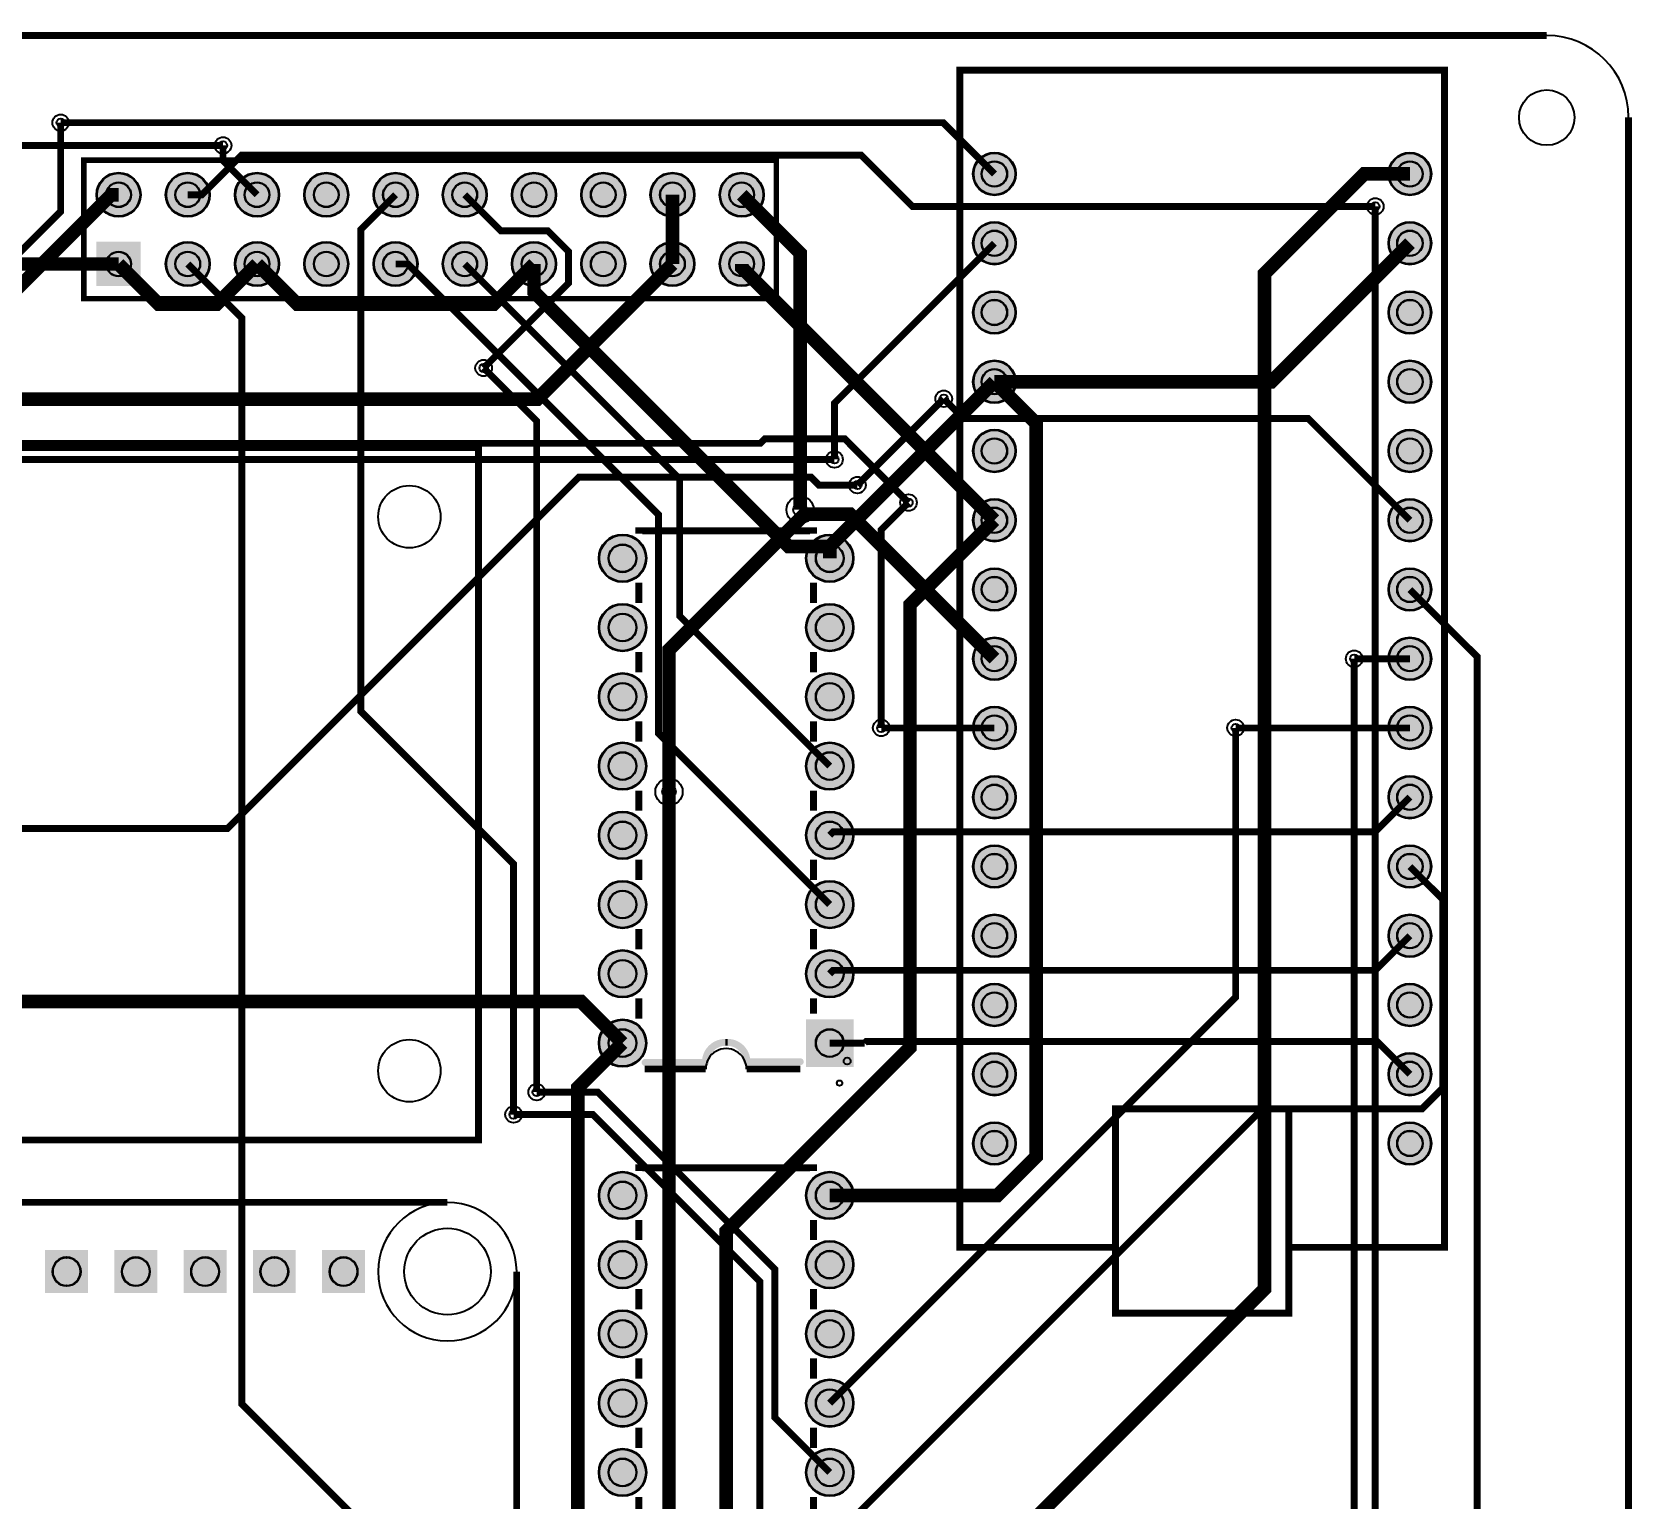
# Model space of a CAD drawing. Header units: millimetres. Extents: x -0.1 to 94.1, y -0.1 to 88.1.
# Drawn here: x 35.4 to 94.1, y 34.3 to 88.1 of the extents above; entities that cross this region are included whole.
import ezdxf

# ---------------------------------------------------------------- set-up
doc = ezdxf.new("R2010")
doc.units = ezdxf.units.MM
for name, color, linetype, true_color in [('BoardOutLine', 7, 'Continuous', 0xff00ff), ('BottomLayer', 7, 'Continuous', 0x0000ff), ('BottomSolderMaskLayer', 7, 'Continuous', 0xaa00ff), ('Document', 7, 'Continuous', 0xffffff), ('Hole', 7, 'Continuous', 0x222222), ('Multi-Layer', 7, 'Continuous', 0xc0c0c0), ('TopLayer', 7, 'Continuous', 0xff0000), ('TopSilkLayer', 7, 'Continuous', 0xffcc00), ('TopSolderMaskLayer', 7, 'Continuous', 0x800080)]:
    doc.layers.add(name, color=color, linetype=linetype, true_color=true_color)

msp = doc.modelspace()

# ---------------------------------------------------------------- hatches: boundary and pattern name
at = {"layer": 'BottomSolderMaskLayer'}
for points in [[(69.952, 82.931, 1), (71.527, 82.931, 1)], [(85.192, 82.931, 1), (86.767, 82.931, 1)], [(37.795, 82.169, 1), (39.421, 82.169, 1)], [(40.335, 82.169, 1), (41.961, 82.169, 1)], [(42.875, 82.169, 1), (44.501, 82.169, 1)], [(45.415, 82.169, 1), (47.041, 82.169, 1)], [(47.955, 82.169, 1), (49.581, 82.169, 1)], [(50.495, 82.169, 1), (52.121, 82.169, 1)], [(53.035, 82.169, 1), (54.661, 82.169, 1)], [(55.575, 82.169, 1), (57.201, 82.169, 1)], [(58.115, 82.169, 1), (59.741, 82.169, 1)], [(60.655, 82.169, 1), (62.281, 82.169, 1)], [(69.952, 80.391, 1), (71.527, 80.391, 1)], [(85.192, 80.391, 1), (86.767, 80.391, 1)], [(37.795, 80.442), (39.421, 80.442), (39.421, 78.816), (37.795, 78.816)], [(40.335, 79.629, 1), (41.961, 79.629, 1)], [(42.875, 79.629, 1), (44.501, 79.629, 1)], [(45.415, 79.629, 1), (47.041, 79.629, 1)], [(47.955, 79.629, 1), (49.581, 79.629, 1)], [(50.495, 79.629, 1), (52.121, 79.629, 1)], [(53.035, 79.629, 1), (54.661, 79.629, 1)], [(55.575, 79.629, 1), (57.201, 79.629, 1)], [(58.115, 79.629, 1), (59.741, 79.629, 1)], [(60.655, 79.629, 1), (62.281, 79.629, 1)], [(69.952, 77.851, 1), (71.527, 77.851, 1)], [(85.192, 77.851, 1), (86.767, 77.851, 1)], [(69.952, 75.311, 1), (71.527, 75.311, 1)], [(85.192, 75.311, 1), (86.767, 75.311, 1)], [(69.952, 72.771, 1), (71.527, 72.771, 1)], [(85.192, 72.771, 1), (86.767, 72.771, 1)], [(69.952, 70.231, 1), (71.527, 70.231, 1)], [(85.192, 70.231, 1), (86.767, 70.231, 1)], [(56.221, 68.834, 1), (57.972, 68.834, 1)], [(63.821, 68.834, 1), (65.572, 68.834, 1)], [(69.952, 67.691, 1), (71.527, 67.691, 1)], [(85.192, 67.691, 1), (86.767, 67.691, 1)], [(56.221, 66.294, 1), (57.972, 66.294, 1)], [(63.821, 66.294, 1), (65.572, 66.294, 1)], [(69.952, 65.151, 1), (71.527, 65.151, 1)], [(85.192, 65.151, 1), (86.767, 65.151, 1)], [(56.221, 63.754, 1), (57.972, 63.754, 1)], [(63.821, 63.754, 1), (65.572, 63.754, 1)], [(69.952, 62.611, 1), (71.527, 62.611, 1)], [(85.192, 62.611, 1), (86.767, 62.611, 1)], [(56.221, 61.214, 1), (57.972, 61.214, 1)], [(63.821, 61.214, 1), (65.572, 61.214, 1)], [(69.952, 60.071, 1), (71.527, 60.071, 1)], [(85.192, 60.071, 1), (86.767, 60.071, 1)], [(56.221, 58.674, 1), (57.972, 58.674, 1)], [(63.821, 58.674, 1), (65.572, 58.674, 1)], [(69.952, 57.531, 1), (71.527, 57.531, 1)], [(85.192, 57.531, 1), (86.767, 57.531, 1)], [(56.221, 56.134, 1), (57.972, 56.134, 1)], [(63.821, 56.134, 1), (65.572, 56.134, 1)], [(69.952, 54.991, 1), (71.527, 54.991, 1)], [(85.192, 54.991, 1), (86.767, 54.991, 1)], [(56.221, 53.594, 1), (57.972, 53.594, 1)], [(63.821, 53.594, 1), (65.572, 53.594, 1)], [(69.952, 52.451, 1), (71.527, 52.451, 1)], [(85.192, 52.451, 1), (86.767, 52.451, 1)], [(56.221, 51.054, 1), (57.972, 51.054, 1)], [(65.572, 50.178), (63.821, 50.178), (63.821, 51.929), (65.572, 51.929)], [(69.952, 49.911, 1), (71.527, 49.911, 1)], [(85.192, 49.911, 1), (86.767, 49.911, 1)], [(69.952, 47.371, 1), (71.527, 47.371, 1)], [(85.192, 47.371, 1), (86.767, 47.371, 1)], [(56.221, 45.466, 1), (57.972, 45.466, 1)], [(63.821, 45.466, 1), (65.572, 45.466, 1)], [(37.49, 41.885), (35.916, 41.885), (35.916, 43.459), (37.49, 43.459)], [(40.03, 41.885), (38.456, 41.885), (38.456, 43.459), (40.03, 43.459)], [(42.57, 41.885), (40.996, 41.885), (40.996, 43.459), (42.57, 43.459)], [(45.11, 41.885), (43.536, 41.885), (43.536, 43.459), (45.11, 43.459)], [(47.65, 41.885), (46.076, 41.885), (46.076, 43.459), (47.65, 43.459)], [(56.221, 42.926, 1), (57.972, 42.926, 1)], [(63.821, 42.926, 1), (65.572, 42.926, 1)], [(56.221, 40.386, 1), (57.972, 40.386, 1)], [(63.821, 40.386, 1), (65.572, 40.386, 1)], [(56.221, 37.846, 1), (57.972, 37.846, 1)], [(63.821, 37.846, 1), (65.572, 37.846, 1)], [(56.221, 35.306, 1), (57.972, 35.306, 1)], [(63.821, 35.306, 1), (65.572, 35.306, 1)]]:
    msp.add_hatch(color=256, dxfattribs=at).paths.add_polyline_path(points)
at = {"layer": 'Document'}
for points in [[(60.262, 50.342), (60.263, 50.378), (60.266, 50.413), (60.271, 50.448), (60.278, 50.483), (60.287, 50.517), (60.298, 50.551), (60.311, 50.584), (60.326, 50.616), (60.343, 50.647), (60.362, 50.677), (60.382, 50.706), (60.404, 50.734), (60.428, 50.761), (60.453, 50.786), (60.479, 50.809), (60.507, 50.831), (60.536, 50.852), (60.566, 50.87), (60.598, 50.887), (60.63, 50.902), (60.663, 50.915), (60.696, 50.926), (60.731, 50.936), (60.765, 50.943), (60.8, 50.948), (60.836, 50.951), (60.871, 50.952), (60.888, 50.953), (60.904, 50.956), (60.92, 50.962), (60.935, 50.969), (60.949, 50.978), (60.961, 50.989), (60.972, 51.002), (60.981, 51.015), (60.989, 51.03), (60.994, 51.046), (60.997, 51.062), (60.998, 51.079), (60.997, 51.096), (60.994, 51.112), (60.989, 51.128), (60.981, 51.142), (60.972, 51.156), (60.961, 51.169), (60.949, 51.18), (60.935, 51.189), (60.92, 51.196), (60.904, 51.202), (60.888, 51.205), (60.871, 51.206), (60.829, 51.205), (60.787, 51.202), (60.745, 51.197), (60.703, 51.189), (60.661, 51.18), (60.621, 51.169), (60.58, 51.156), (60.541, 51.14), (60.502, 51.123), (60.464, 51.104), (60.427, 51.083), (60.391, 51.06), (60.357, 51.036), (60.323, 51.01), (60.291, 50.982), (60.261, 50.953), (60.231, 50.922), (60.204, 50.89), (60.178, 50.857), (60.153, 50.822), (60.13, 50.786), (60.11, 50.749), (60.091, 50.712), (60.073, 50.673), (60.058, 50.633), (60.045, 50.593), (60.034, 50.552), (60.024, 50.511), (60.017, 50.469), (60.012, 50.427), (60.009, 50.385), (60.008, 50.342), (60.009, 50.326), (60.012, 50.31), (60.017, 50.294), (60.025, 50.279), (60.034, 50.265), (60.045, 50.253), (60.057, 50.242), (60.071, 50.232), (60.086, 50.225), (60.102, 50.22), (60.118, 50.216), (60.135, 50.215), (60.151, 50.216), (60.167, 50.22), (60.183, 50.225), (60.198, 50.232), (60.212, 50.242), (60.224, 50.253), (60.235, 50.265), (60.245, 50.279), (60.252, 50.294), (60.257, 50.31), (60.261, 50.326), (60.262, 50.342)], [(60.947, 50.952), (60.983, 50.951), (61.018, 50.948), (61.053, 50.942), (61.087, 50.935), (61.121, 50.926), (61.155, 50.914), (61.187, 50.901), (61.219, 50.885), (61.25, 50.868), (61.279, 50.849), (61.308, 50.828), (61.335, 50.805), (61.361, 50.781), (61.385, 50.755), (61.407, 50.728), (61.428, 50.7), (61.447, 50.67), (61.465, 50.639), (61.48, 50.608), (61.494, 50.575), (61.505, 50.542), (61.515, 50.508), (61.522, 50.473), (61.527, 50.438), (61.531, 50.403), (61.532, 50.368), (61.533, 50.351), (61.536, 50.335), (61.541, 50.319), (61.549, 50.304), (61.558, 50.29), (61.569, 50.278), (61.581, 50.267), (61.595, 50.258), (61.61, 50.25), (61.626, 50.245), (61.642, 50.242), (61.659, 50.241), (61.675, 50.242), (61.691, 50.245), (61.707, 50.25), (61.722, 50.258), (61.736, 50.267), (61.748, 50.278), (61.759, 50.29), (61.769, 50.304), (61.776, 50.319), (61.781, 50.335), (61.785, 50.351), (61.786, 50.368), (61.785, 50.41), (61.781, 50.453), (61.776, 50.495), (61.768, 50.537), (61.759, 50.578), (61.747, 50.619), (61.733, 50.659), (61.718, 50.698), (61.7, 50.737), (61.68, 50.775), (61.659, 50.811), (61.635, 50.847), (61.61, 50.881), (61.583, 50.914), (61.555, 50.945), (61.525, 50.975), (61.493, 51.004), (61.46, 51.031), (61.426, 51.056), (61.391, 51.079), (61.354, 51.101), (61.317, 51.12), (61.278, 51.138), (61.239, 51.154), (61.198, 51.168), (61.158, 51.179), (61.116, 51.189), (61.074, 51.196), (61.032, 51.202), (60.99, 51.205), (60.947, 51.206), (60.931, 51.205), (60.915, 51.202), (60.899, 51.196), (60.884, 51.189), (60.87, 51.18), (60.858, 51.169), (60.847, 51.156), (60.837, 51.142), (60.83, 51.128), (60.825, 51.112), (60.822, 51.096), (60.82, 51.079), (60.822, 51.062), (60.825, 51.046), (60.83, 51.03), (60.837, 51.015), (60.847, 51.002), (60.858, 50.989), (60.87, 50.978), (60.884, 50.969), (60.899, 50.962), (60.915, 50.956), (60.931, 50.953), (60.947, 50.952)], [(61.659, 50.495), (63.614, 50.495), (63.631, 50.494), (63.647, 50.49), (63.663, 50.485), (63.678, 50.478), (63.692, 50.469), (63.704, 50.458), (63.715, 50.445), (63.724, 50.431), (63.732, 50.416), (63.737, 50.401), (63.74, 50.384), (63.741, 50.368), (63.74, 50.351), (63.737, 50.335), (63.732, 50.319), (63.724, 50.304), (63.715, 50.29), (63.704, 50.278), (63.692, 50.267), (63.678, 50.258), (63.663, 50.25), (63.647, 50.245), (63.631, 50.242), (63.614, 50.241), (61.659, 50.241), (61.642, 50.242), (61.626, 50.245), (61.61, 50.25), (61.595, 50.258), (61.581, 50.267), (61.569, 50.278), (61.558, 50.29), (61.549, 50.304), (61.541, 50.319), (61.536, 50.335), (61.533, 50.351), (61.532, 50.368), (61.533, 50.384), (61.536, 50.401), (61.541, 50.416), (61.549, 50.431), (61.558, 50.445), (61.569, 50.458), (61.581, 50.469), (61.595, 50.478), (61.61, 50.485), (61.626, 50.49), (61.642, 50.494), (61.659, 50.495)], [(57.925, 50.469), (60.135, 50.469), (60.151, 50.468), (60.167, 50.465), (60.183, 50.46), (60.198, 50.452), (60.212, 50.443), (60.224, 50.432), (60.235, 50.42), (60.245, 50.406), (60.252, 50.391), (60.257, 50.375), (60.261, 50.359), (60.262, 50.342), (60.261, 50.326), (60.257, 50.31), (60.252, 50.294), (60.245, 50.279), (60.235, 50.265), (60.224, 50.253), (60.212, 50.242), (60.198, 50.232), (60.183, 50.225), (60.167, 50.22), (60.151, 50.216), (60.135, 50.215), (57.925, 50.215), (57.908, 50.216), (57.892, 50.22), (57.876, 50.225), (57.861, 50.232), (57.848, 50.242), (57.835, 50.253), (57.824, 50.265), (57.815, 50.279), (57.807, 50.294), (57.802, 50.31), (57.799, 50.326), (57.798, 50.342), (57.799, 50.359), (57.802, 50.375), (57.807, 50.391), (57.815, 50.406), (57.824, 50.42), (57.835, 50.432), (57.848, 50.443), (57.861, 50.452), (57.876, 50.46), (57.892, 50.465), (57.908, 50.468), (57.925, 50.469)]]:
    msp.add_hatch(color=256, dxfattribs=at).paths.add_polyline_path(points)
at = {"layer": 'Multi-Layer'}
for points in [[(69.977, 82.931, 1), (71.501, 82.931, 1)], [(85.217, 82.931, 1), (86.741, 82.931, 1)], [(37.821, 82.169, 1), (39.395, 82.169, 1)], [(40.361, 82.169, 1), (41.935, 82.169, 1)], [(42.901, 82.169, 1), (44.475, 82.169, 1)], [(45.441, 82.169, 1), (47.015, 82.169, 1)], [(47.981, 82.169, 1), (49.555, 82.169, 1)], [(50.521, 82.169, 1), (52.096, 82.169, 1)], [(53.061, 82.169, 1), (54.636, 82.169, 1)], [(55.601, 82.169, 1), (57.176, 82.169, 1)], [(58.141, 82.169, 1), (59.716, 82.169, 1)], [(60.681, 82.169, 1), (62.256, 82.169, 1)], [(69.977, 80.391, 1), (71.501, 80.391, 1)], [(85.217, 80.391, 1), (86.741, 80.391, 1)], [(37.821, 80.417), (39.395, 80.417), (39.395, 78.842), (37.821, 78.842)], [(40.361, 79.629, 1), (41.935, 79.629, 1)], [(42.901, 79.629, 1), (44.475, 79.629, 1)], [(45.441, 79.629, 1), (47.015, 79.629, 1)], [(47.981, 79.629, 1), (49.555, 79.629, 1)], [(50.521, 79.629, 1), (52.096, 79.629, 1)], [(53.061, 79.629, 1), (54.636, 79.629, 1)], [(55.601, 79.629, 1), (57.176, 79.629, 1)], [(58.141, 79.629, 1), (59.716, 79.629, 1)], [(60.681, 79.629, 1), (62.256, 79.629, 1)], [(69.977, 77.851, 1), (71.501, 77.851, 1)], [(85.217, 77.851, 1), (86.741, 77.851, 1)], [(69.977, 75.311, 1), (71.501, 75.311, 1)], [(85.217, 75.311, 1), (86.741, 75.311, 1)], [(69.977, 72.771, 1), (71.501, 72.771, 1)], [(85.217, 72.771, 1), (86.741, 72.771, 1)], [(69.977, 70.231, 1), (71.501, 70.231, 1)], [(85.217, 70.231, 1), (86.741, 70.231, 1)], [(56.247, 68.834, 1), (57.947, 68.834, 1)], [(63.847, 68.834, 1), (65.547, 68.834, 1)], [(69.977, 67.691, 1), (71.501, 67.691, 1)], [(85.217, 67.691, 1), (86.741, 67.691, 1)], [(56.247, 66.294, 1), (57.947, 66.294, 1)], [(63.847, 66.294, 1), (65.547, 66.294, 1)], [(69.977, 65.151, 1), (71.501, 65.151, 1)], [(85.217, 65.151, 1), (86.741, 65.151, 1)], [(56.247, 63.754, 1), (57.947, 63.754, 1)], [(63.847, 63.754, 1), (65.547, 63.754, 1)], [(69.977, 62.611, 1), (71.501, 62.611, 1)], [(85.217, 62.611, 1), (86.741, 62.611, 1)], [(56.247, 61.214, 1), (57.947, 61.214, 1)], [(63.847, 61.214, 1), (65.547, 61.214, 1)], [(69.977, 60.071, 1), (71.501, 60.071, 1)], [(85.217, 60.071, 1), (86.741, 60.071, 1)], [(56.247, 58.674, 1), (57.947, 58.674, 1)], [(63.847, 58.674, 1), (65.547, 58.674, 1)], [(69.977, 57.531, 1), (71.501, 57.531, 1)], [(85.217, 57.531, 1), (86.741, 57.531, 1)], [(56.247, 56.134, 1), (57.947, 56.134, 1)], [(63.847, 56.134, 1), (65.547, 56.134, 1)], [(69.977, 54.991, 1), (71.501, 54.991, 1)], [(85.217, 54.991, 1), (86.741, 54.991, 1)], [(56.247, 53.594, 1), (57.947, 53.594, 1)], [(63.847, 53.594, 1), (65.547, 53.594, 1)], [(69.977, 52.451, 1), (71.501, 52.451, 1)], [(85.217, 52.451, 1), (86.741, 52.451, 1)], [(56.247, 51.054, 1), (57.947, 51.054, 1)], [(65.547, 50.204), (63.847, 50.204), (63.847, 51.904), (65.547, 51.904)], [(69.977, 49.911, 1), (71.501, 49.911, 1)], [(85.217, 49.911, 1), (86.741, 49.911, 1)], [(69.977, 47.371, 1), (71.501, 47.371, 1)], [(85.217, 47.371, 1), (86.741, 47.371, 1)], [(56.247, 45.466, 1), (57.947, 45.466, 1)], [(63.847, 45.466, 1), (65.547, 45.466, 1)], [(37.465, 41.91), (35.941, 41.91), (35.941, 43.434), (37.465, 43.434)], [(40.005, 41.91), (38.481, 41.91), (38.481, 43.434), (40.005, 43.434)], [(42.545, 41.91), (41.021, 41.91), (41.021, 43.434), (42.545, 43.434)], [(45.085, 41.91), (43.561, 41.91), (43.561, 43.434), (45.085, 43.434)], [(47.625, 41.91), (46.101, 41.91), (46.101, 43.434), (47.625, 43.434)], [(56.247, 42.926, 1), (57.947, 42.926, 1)], [(63.847, 42.926, 1), (65.547, 42.926, 1)], [(56.247, 40.386, 1), (57.947, 40.386, 1)], [(63.847, 40.386, 1), (65.547, 40.386, 1)], [(56.247, 37.846, 1), (57.947, 37.846, 1)], [(63.847, 37.846, 1), (65.547, 37.846, 1)], [(56.247, 35.306, 1), (57.947, 35.306, 1)], [(63.847, 35.306, 1), (65.547, 35.306, 1)]]:
    msp.add_hatch(color=256, dxfattribs=at).paths.add_polyline_path(points)
at = {"layer": 'TopSolderMaskLayer'}
for points in [[(69.952, 82.931, 1), (71.527, 82.931, 1)], [(85.192, 82.931, 1), (86.767, 82.931, 1)], [(37.795, 82.169, 1), (39.421, 82.169, 1)], [(40.335, 82.169, 1), (41.961, 82.169, 1)], [(42.875, 82.169, 1), (44.501, 82.169, 1)], [(45.415, 82.169, 1), (47.041, 82.169, 1)], [(47.955, 82.169, 1), (49.581, 82.169, 1)], [(50.495, 82.169, 1), (52.121, 82.169, 1)], [(53.035, 82.169, 1), (54.661, 82.169, 1)], [(55.575, 82.169, 1), (57.201, 82.169, 1)], [(58.115, 82.169, 1), (59.741, 82.169, 1)], [(60.655, 82.169, 1), (62.281, 82.169, 1)], [(69.952, 80.391, 1), (71.527, 80.391, 1)], [(85.192, 80.391, 1), (86.767, 80.391, 1)], [(37.795, 80.442), (39.421, 80.442), (39.421, 78.816), (37.795, 78.816)], [(40.335, 79.629, 1), (41.961, 79.629, 1)], [(42.875, 79.629, 1), (44.501, 79.629, 1)], [(45.415, 79.629, 1), (47.041, 79.629, 1)], [(47.955, 79.629, 1), (49.581, 79.629, 1)], [(50.495, 79.629, 1), (52.121, 79.629, 1)], [(53.035, 79.629, 1), (54.661, 79.629, 1)], [(55.575, 79.629, 1), (57.201, 79.629, 1)], [(58.115, 79.629, 1), (59.741, 79.629, 1)], [(60.655, 79.629, 1), (62.281, 79.629, 1)], [(69.952, 77.851, 1), (71.527, 77.851, 1)], [(85.192, 77.851, 1), (86.767, 77.851, 1)], [(69.952, 75.311, 1), (71.527, 75.311, 1)], [(85.192, 75.311, 1), (86.767, 75.311, 1)], [(69.952, 72.771, 1), (71.527, 72.771, 1)], [(85.192, 72.771, 1), (86.767, 72.771, 1)], [(69.952, 70.231, 1), (71.527, 70.231, 1)], [(85.192, 70.231, 1), (86.767, 70.231, 1)], [(56.221, 68.834, 1), (57.972, 68.834, 1)], [(63.821, 68.834, 1), (65.572, 68.834, 1)], [(69.952, 67.691, 1), (71.527, 67.691, 1)], [(85.192, 67.691, 1), (86.767, 67.691, 1)], [(56.221, 66.294, 1), (57.972, 66.294, 1)], [(63.821, 66.294, 1), (65.572, 66.294, 1)], [(69.952, 65.151, 1), (71.527, 65.151, 1)], [(85.192, 65.151, 1), (86.767, 65.151, 1)], [(56.221, 63.754, 1), (57.972, 63.754, 1)], [(63.821, 63.754, 1), (65.572, 63.754, 1)], [(69.952, 62.611, 1), (71.527, 62.611, 1)], [(85.192, 62.611, 1), (86.767, 62.611, 1)], [(56.221, 61.214, 1), (57.972, 61.214, 1)], [(63.821, 61.214, 1), (65.572, 61.214, 1)], [(69.952, 60.071, 1), (71.527, 60.071, 1)], [(85.192, 60.071, 1), (86.767, 60.071, 1)], [(56.221, 58.674, 1), (57.972, 58.674, 1)], [(63.821, 58.674, 1), (65.572, 58.674, 1)], [(69.952, 57.531, 1), (71.527, 57.531, 1)], [(85.192, 57.531, 1), (86.767, 57.531, 1)], [(56.221, 56.134, 1), (57.972, 56.134, 1)], [(63.821, 56.134, 1), (65.572, 56.134, 1)], [(69.952, 54.991, 1), (71.527, 54.991, 1)], [(85.192, 54.991, 1), (86.767, 54.991, 1)], [(56.221, 53.594, 1), (57.972, 53.594, 1)], [(63.821, 53.594, 1), (65.572, 53.594, 1)], [(69.952, 52.451, 1), (71.527, 52.451, 1)], [(85.192, 52.451, 1), (86.767, 52.451, 1)], [(56.221, 51.054, 1), (57.972, 51.054, 1)], [(65.572, 50.178), (63.821, 50.178), (63.821, 51.929), (65.572, 51.929)], [(69.952, 49.911, 1), (71.527, 49.911, 1)], [(85.192, 49.911, 1), (86.767, 49.911, 1)], [(69.952, 47.371, 1), (71.527, 47.371, 1)], [(85.192, 47.371, 1), (86.767, 47.371, 1)], [(56.221, 45.466, 1), (57.972, 45.466, 1)], [(63.821, 45.466, 1), (65.572, 45.466, 1)], [(37.49, 41.885), (35.916, 41.885), (35.916, 43.459), (37.49, 43.459)], [(40.03, 41.885), (38.456, 41.885), (38.456, 43.459), (40.03, 43.459)], [(42.57, 41.885), (40.996, 41.885), (40.996, 43.459), (42.57, 43.459)], [(45.11, 41.885), (43.536, 41.885), (43.536, 43.459), (45.11, 43.459)], [(47.65, 41.885), (46.076, 41.885), (46.076, 43.459), (47.65, 43.459)], [(56.221, 42.926, 1), (57.972, 42.926, 1)], [(63.821, 42.926, 1), (65.572, 42.926, 1)], [(56.221, 40.386, 1), (57.972, 40.386, 1)], [(63.821, 40.386, 1), (65.572, 40.386, 1)], [(56.221, 37.846, 1), (57.972, 37.846, 1)], [(63.821, 37.846, 1), (65.572, 37.846, 1)], [(56.221, 35.306, 1), (57.972, 35.306, 1)], [(63.821, 35.306, 1), (65.572, 35.306, 1)]]:
    msp.add_hatch(color=256, dxfattribs=at).paths.add_polyline_path(points)

# ---------------------------------------------------------------- linework, layer by layer
at = {"layer": 'BoardOutLine', "const_width": 0.254}
for points in [[(3, 88.011), (91, 88.011)], [(94, 85.011), (94, 3)]]:
    msp.add_lwpolyline(points, dxfattribs=at)
at = {"layer": 'BoardOutLine'}
msp.add_arc((91, 85.011), 3, 360, 90, dxfattribs=at)
at = {"layer": 'BottomLayer'}
for points, const_width in [([(36.486, 84.812), (36.486, 81.557), (31.703, 76.774), (31.221, 76.774), (21.566, 67.118), (21.566, 59.412), (19.812, 57.658)], 0.254), ([(43.688, 82.169), (42.441, 83.416), (42.441, 83.978), (42.441, 83.978)], 0.254), ([(66.297, 27.686), (80.643, 42.031), (80.643, 79.271), (84.304, 82.931), (85.979, 82.931)], 0.5), ([(38.608, 82.169), (38.34, 82.169), (32.067, 75.896), (31.585, 75.896), (23.399, 67.711), (23.399, 28.987), (21.082, 26.67)], 0.5), ([(48.768, 82.169), (47.498, 80.899), (47.498, 63.217), (53.1, 57.616), (53.1, 48.433)], 0.254), ([(58.928, 79.629), (58.928, 82.169)], 0.5), ([(61.468, 82.169), (63.608, 80.03), (63.608, 70.616)], 0.5), ([(86.741, 31.242), (84.71, 33.273), (84.71, 81.74)], 0.254), ([(70.739, 80.391), (64.871, 74.524), (64.871, 72.462)], 0.254), ([(53.848, 79.629), (53.848, 78.607), (63.186, 69.269), (64.697, 69.269)], 0.5), ([(41.148, 79.629), (43.132, 77.645), (43.132, 37.812), (55.82, 25.124), (55.82, 21.486)], 0.254), ([(64.697, 56.134), (58.418, 62.412), (58.418, 70.433), (49.222, 79.629), (48.768, 79.629)], 0.254), ([(64.697, 61.214), (59.193, 66.718), (59.193, 71.745), (51.308, 79.629)], 0.254), ([(52, 75.814), (53.947, 73.866), (53.947, 49.256)], 0.254), ([(70.739, 75.311), (64.697, 69.269)], 0.5), ([(70.739, 75.311), (72.272, 73.779), (72.272, 46.886), (70.851, 45.466), (64.697, 45.466)], 0.5), ([(65.711, 71.519), (68.879, 74.686)], 0.254), ([(39.243, 5.588), (40.976, 3.855), (48.089, 3.855), (60.897, 16.663), (60.897, 44.147), (67.641, 50.892), (67.641, 67.133), (70.739, 70.231)], 0.5), ([(67.586, 70.877), (66.586, 69.877), (66.586, 62.611)], 0.254), ([(64.697, 69.269), (64.697, 68.834)], 0.5), ([(85.979, 67.691), (88.446, 65.225), (88.446, 22.953)], 0.254), ([(83.936, 65.151), (83.936, 22.22)], 0.254), ([(64.697, 37.846), (79.587, 52.736), (79.587, 62.611)], 0.254), ([(58.8, 16.335), (58.8, 60.272)], 0.5), ([(57.097, 51.054), (55.457, 49.415), (55.457, 29.325), (57.097, 27.686)], 0.5)]:
    msp.add_lwpolyline(points, dxfattribs=dict(at, const_width=const_width))
at = {"layer": 'BottomSolderMaskLayer'}
for points in [[(36.7, 43.197), (36.706, 43.197)], [(39.24, 43.197), (39.246, 43.197)], [(41.78, 43.197), (41.786, 43.197)], [(44.32, 43.197), (44.326, 43.197)], [(46.86, 43.197), (46.866, 43.197)], [(36.7, 42.147), (36.706, 42.147)], [(39.24, 42.147), (39.246, 42.147)], [(41.78, 42.147), (41.786, 42.147)], [(44.32, 42.147), (44.326, 42.147)], [(46.86, 42.147), (46.866, 42.147)]]:
    msp.add_lwpolyline(points, close=True, dxfattribs=at)
for centre, radius in [((70.739, 82.931), 0.787), ((70.739, 82.931), 0.472), ((85.979, 82.931), 0.787), ((85.979, 82.931), 0.472), ((38.608, 82.169), 0.813), ((41.148, 82.169), 0.813), ((43.688, 82.169), 0.813), ((46.228, 82.169), 0.813), ((48.768, 82.169), 0.813), ((51.308, 82.169), 0.813), ((53.848, 82.169), 0.813), ((56.388, 82.169), 0.813), ((58.928, 82.169), 0.813), ((61.468, 82.169), 0.813), ((38.608, 82.169), 0.459), ((41.148, 82.169), 0.459), ((43.688, 82.169), 0.459), ((46.228, 82.169), 0.459), ((48.768, 82.169), 0.459), ((51.308, 82.169), 0.459), ((53.848, 82.169), 0.459), ((56.388, 82.169), 0.459), ((58.928, 82.169), 0.459), ((61.468, 82.169), 0.459), ((70.739, 80.391), 0.787), ((85.979, 80.391), 0.787), ((41.148, 79.629), 0.813), ((43.688, 79.629), 0.813), ((46.228, 79.629), 0.813), ((48.768, 79.629), 0.813), ((51.308, 79.629), 0.813), ((53.848, 79.629), 0.813), ((56.388, 79.629), 0.813), ((58.928, 79.629), 0.813), ((61.468, 79.629), 0.813), ((70.739, 80.391), 0.472), ((85.979, 80.391), 0.472), ((38.608, 79.629), 0.459), ((41.148, 79.629), 0.459), ((43.688, 79.629), 0.459), ((46.228, 79.629), 0.459), ((48.768, 79.629), 0.459), ((51.308, 79.629), 0.459), ((53.848, 79.629), 0.459), ((56.388, 79.629), 0.459), ((58.928, 79.629), 0.459), ((61.468, 79.629), 0.459), ((70.739, 77.851), 0.787), ((70.739, 77.851), 0.472), ((85.979, 77.851), 0.787), ((85.979, 77.851), 0.472), ((70.739, 75.311), 0.787), ((70.739, 75.311), 0.472), ((85.979, 75.311), 0.787), ((85.979, 75.311), 0.472), ((70.739, 72.771), 0.787), ((85.979, 72.771), 0.787), ((70.739, 72.771), 0.472), ((85.979, 72.771), 0.472), ((70.739, 70.231), 0.787), ((70.739, 70.231), 0.472), ((85.979, 70.231), 0.787), ((85.979, 70.231), 0.472), ((57.097, 68.834), 0.875), ((57.097, 68.834), 0.515), ((64.697, 68.834), 0.875), ((64.697, 68.834), 0.515), ((70.739, 67.691), 0.787), ((70.739, 67.691), 0.472), ((85.979, 67.691), 0.787), ((85.979, 67.691), 0.472), ((57.097, 66.294), 0.875), ((64.697, 66.294), 0.875), ((57.097, 66.294), 0.515), ((64.697, 66.294), 0.515), ((70.739, 65.151), 0.787), ((85.979, 65.151), 0.787), ((70.739, 65.151), 0.472), ((85.979, 65.151), 0.472), ((57.097, 63.754), 0.875), ((64.697, 63.754), 0.875), ((57.097, 63.754), 0.515), ((64.697, 63.754), 0.515), ((70.739, 62.611), 0.787), ((85.979, 62.611), 0.787), ((70.739, 62.611), 0.472), ((85.979, 62.611), 0.472), ((57.097, 61.214), 0.875), ((57.097, 61.214), 0.515), ((64.697, 61.214), 0.875), ((64.697, 61.214), 0.515), ((70.739, 60.071), 0.787), ((70.739, 60.071), 0.472), ((85.979, 60.071), 0.787), ((85.979, 60.071), 0.472), ((57.097, 58.674), 0.875), ((64.697, 58.674), 0.875), ((57.097, 58.674), 0.515), ((64.697, 58.674), 0.515), ((70.739, 57.531), 0.787), ((85.979, 57.531), 0.787), ((70.739, 57.531), 0.472), ((85.979, 57.531), 0.472), ((57.097, 56.134), 0.875), ((64.697, 56.134), 0.875), ((57.097, 56.134), 0.515), ((64.697, 56.134), 0.515), ((70.739, 54.991), 0.787), ((85.979, 54.991), 0.787), ((70.739, 54.991), 0.472), ((85.979, 54.991), 0.472), ((57.097, 53.594), 0.875), ((57.097, 53.594), 0.515), ((64.697, 53.594), 0.875), ((64.697, 53.594), 0.515), ((70.739, 52.451), 0.787), ((70.739, 52.451), 0.472), ((85.979, 52.451), 0.787), ((85.979, 52.451), 0.472), ((57.097, 51.054), 0.875), ((57.097, 51.054), 0.515), ((64.697, 51.054), 0.515), ((70.739, 49.911), 0.787), ((85.979, 49.911), 0.787), ((70.739, 49.911), 0.472), ((85.979, 49.911), 0.472), ((70.739, 47.371), 0.787), ((85.979, 47.371), 0.787), ((70.739, 47.371), 0.472), ((85.979, 47.371), 0.472), ((57.097, 45.466), 0.875), ((57.097, 45.466), 0.515), ((64.697, 45.466), 0.875), ((64.697, 45.466), 0.515), ((57.097, 42.926), 0.875), ((57.097, 42.926), 0.515), ((64.697, 42.926), 0.875), ((64.697, 42.926), 0.515), ((57.097, 40.386), 0.875), ((64.697, 40.386), 0.875), ((57.097, 40.386), 0.515), ((64.697, 40.386), 0.515), ((57.097, 37.846), 0.875), ((57.097, 37.846), 0.515), ((64.697, 37.846), 0.875), ((64.697, 37.846), 0.515), ((57.097, 35.306), 0.875), ((57.097, 35.306), 0.515), ((64.697, 35.306), 0.875), ((64.697, 35.306), 0.515)]:
    msp.add_circle(centre, radius, dxfattribs=at)
for centre, start, end in [((36.7, 42.672), 450, 270), ((36.706, 42.672), 270, 450), ((39.24, 42.672), 450, 270), ((39.246, 42.672), 270, 450), ((41.78, 42.672), 450, 270), ((41.786, 42.672), 270, 450), ((44.32, 42.672), 450, 270), ((44.326, 42.672), 270, 450), ((46.86, 42.672), 450, 270), ((46.866, 42.672), 270, 450)]:
    msp.add_arc(centre, 0.525, start, end, dxfattribs=at)
at = {"layer": 'Document', "const_width": 0.254}
for points in [[(60.871, 51.079), (60.884, 51.079)], [(60.884, 51.079), (60.947, 51.079)]]:
    msp.add_lwpolyline(points, dxfattribs=at)
at = {"layer": 'Document'}
msp.add_circle((65.337, 50.394), 0.127, dxfattribs=at)
at = {"layer": 'Hole'}
for centre, radius in [((36.486, 84.812), 0.153), ((42.441, 83.978), 0.153), ((84.71, 81.74), 0.153), ((52, 75.814), 0.153), ((68.879, 74.686), 0.153), ((64.871, 72.462), 0.153), ((65.711, 71.519), 0.153), ((67.586, 70.877), 0.153), ((63.608, 70.616), 0.25), ((83.936, 65.151), 0.153), ((66.586, 62.611), 0.153), ((79.587, 62.611), 0.153), ((58.8, 60.272), 0.25), ((53.947, 49.256), 0.153), ((53.1, 48.433), 0.153)]:
    msp.add_circle(centre, radius, dxfattribs=at)
at = {"layer": 'Multi-Layer'}
for points in [[(36.701, 43.18), (36.706, 43.18)], [(39.241, 43.18), (39.246, 43.18)], [(41.781, 43.18), (41.786, 43.18)], [(44.321, 43.18), (44.326, 43.18)], [(46.861, 43.18), (46.866, 43.18)], [(36.701, 42.164), (36.706, 42.164)], [(39.241, 42.164), (39.246, 42.164)], [(41.781, 42.164), (41.786, 42.164)], [(44.321, 42.164), (44.326, 42.164)], [(46.861, 42.164), (46.866, 42.164)]]:
    msp.add_lwpolyline(points, close=True, dxfattribs=at)
for centre, radius in [((91, 85), 1.016), ((36.486, 84.812), 0.305), ((42.441, 83.978), 0.305), ((70.739, 82.931), 0.762), ((70.739, 82.931), 0.457), ((85.979, 82.931), 0.762), ((85.979, 82.931), 0.457), ((38.608, 82.169), 0.787), ((41.148, 82.169), 0.787), ((43.688, 82.169), 0.787), ((46.228, 82.169), 0.787), ((48.768, 82.169), 0.787), ((51.308, 82.169), 0.787), ((53.848, 82.169), 0.787), ((56.388, 82.169), 0.787), ((58.928, 82.169), 0.787), ((61.468, 82.169), 0.787), ((38.608, 82.169), 0.445), ((41.148, 82.169), 0.445), ((43.688, 82.169), 0.445), ((46.228, 82.169), 0.445), ((48.768, 82.169), 0.445), ((51.308, 82.169), 0.445), ((53.848, 82.169), 0.445), ((56.388, 82.169), 0.445), ((58.928, 82.169), 0.445), ((61.468, 82.169), 0.445), ((84.71, 81.74), 0.305), ((70.739, 80.391), 0.762), ((85.979, 80.391), 0.762), ((41.148, 79.629), 0.787), ((43.688, 79.629), 0.787), ((46.228, 79.629), 0.787), ((48.768, 79.629), 0.787), ((51.308, 79.629), 0.787), ((53.848, 79.629), 0.787), ((56.388, 79.629), 0.787), ((58.928, 79.629), 0.787), ((61.468, 79.629), 0.787), ((70.739, 80.391), 0.457), ((85.979, 80.391), 0.457), ((38.608, 79.629), 0.445), ((41.148, 79.629), 0.445), ((43.688, 79.629), 0.445), ((46.228, 79.629), 0.445), ((48.768, 79.629), 0.445), ((51.308, 79.629), 0.445), ((53.848, 79.629), 0.445), ((56.388, 79.629), 0.445), ((58.928, 79.629), 0.445), ((61.468, 79.629), 0.445), ((70.739, 77.851), 0.762), ((70.739, 77.851), 0.457), ((85.979, 77.851), 0.762), ((85.979, 77.851), 0.457), ((52, 75.814), 0.305), ((70.739, 75.311), 0.762), ((70.739, 75.311), 0.457), ((85.979, 75.311), 0.762), ((85.979, 75.311), 0.457), ((68.879, 74.686), 0.305), ((70.739, 72.771), 0.762), ((85.979, 72.771), 0.762), ((70.739, 72.771), 0.457), ((85.979, 72.771), 0.457), ((64.871, 72.462), 0.305), ((65.711, 71.519), 0.305), ((49.276, 70.358), 1.143), ((63.608, 70.616), 0.5), ((67.586, 70.877), 0.305), ((70.739, 70.231), 0.762), ((70.739, 70.231), 0.457), ((85.979, 70.231), 0.762), ((85.979, 70.231), 0.457), ((57.097, 68.834), 0.85), ((57.097, 68.834), 0.5), ((64.697, 68.834), 0.85), ((64.697, 68.834), 0.5), ((70.739, 67.691), 0.762), ((70.739, 67.691), 0.457), ((85.979, 67.691), 0.762), ((85.979, 67.691), 0.457), ((57.097, 66.294), 0.85), ((64.697, 66.294), 0.85), ((57.097, 66.294), 0.5), ((64.697, 66.294), 0.5), ((70.739, 65.151), 0.762), ((85.979, 65.151), 0.762), ((70.739, 65.151), 0.457), ((83.936, 65.151), 0.305), ((85.979, 65.151), 0.457), ((57.097, 63.754), 0.85), ((64.697, 63.754), 0.85), ((57.097, 63.754), 0.5), ((64.697, 63.754), 0.5), ((66.586, 62.611), 0.305), ((70.739, 62.611), 0.762), ((70.739, 62.611), 0.457), ((79.587, 62.611), 0.305), ((85.979, 62.611), 0.762), ((85.979, 62.611), 0.457), ((57.097, 61.214), 0.85), ((57.097, 61.214), 0.5), ((64.697, 61.214), 0.85), ((64.697, 61.214), 0.5), ((58.8, 60.272), 0.5), ((70.739, 60.071), 0.762), ((70.739, 60.071), 0.457), ((85.979, 60.071), 0.762), ((85.979, 60.071), 0.457), ((57.097, 58.674), 0.85), ((64.697, 58.674), 0.85), ((57.097, 58.674), 0.5), ((64.697, 58.674), 0.5), ((70.739, 57.531), 0.762), ((85.979, 57.531), 0.762), ((70.739, 57.531), 0.457), ((85.979, 57.531), 0.457), ((57.097, 56.134), 0.85), ((64.697, 56.134), 0.85), ((57.097, 56.134), 0.5), ((64.697, 56.134), 0.5), ((70.739, 54.991), 0.762), ((70.739, 54.991), 0.457), ((85.979, 54.991), 0.762), ((85.979, 54.991), 0.457), ((57.097, 53.594), 0.85), ((57.097, 53.594), 0.5), ((64.697, 53.594), 0.85), ((64.697, 53.594), 0.5), ((70.739, 52.451), 0.762), ((70.739, 52.451), 0.457), ((85.979, 52.451), 0.762), ((85.979, 52.451), 0.457), ((57.097, 51.054), 0.85), ((49.276, 50.038), 1.143), ((57.097, 51.054), 0.5), ((64.697, 51.054), 0.5), ((70.739, 49.911), 0.762), ((85.979, 49.911), 0.762), ((70.739, 49.911), 0.457), ((85.979, 49.911), 0.457), ((53.947, 49.256), 0.305), ((53.1, 48.433), 0.305), ((70.739, 47.371), 0.762), ((85.979, 47.371), 0.762), ((70.739, 47.371), 0.457), ((85.979, 47.371), 0.457), ((57.097, 45.466), 0.85), ((57.097, 45.466), 0.5), ((64.697, 45.466), 0.85), ((64.697, 45.466), 0.5), ((50.673, 42.672), 1.588), ((57.097, 42.926), 0.85), ((64.697, 42.926), 0.85), ((57.097, 42.926), 0.5), ((64.697, 42.926), 0.5), ((57.097, 40.386), 0.85), ((64.697, 40.386), 0.85), ((57.097, 40.386), 0.5), ((64.697, 40.386), 0.5), ((57.097, 37.846), 0.85), ((57.097, 37.846), 0.5), ((64.697, 37.846), 0.85), ((64.697, 37.846), 0.5), ((57.097, 35.306), 0.85), ((57.097, 35.306), 0.5), ((64.697, 35.306), 0.85), ((64.697, 35.306), 0.5)]:
    msp.add_circle(centre, radius, dxfattribs=at)
for centre, start, end in [((36.701, 42.672), 450, 270), ((36.706, 42.672), 270, 450), ((39.241, 42.672), 450, 270), ((39.246, 42.672), 270, 450), ((41.781, 42.672), 450, 270), ((41.786, 42.672), 270, 450), ((44.321, 42.672), 450, 270), ((44.326, 42.672), 270, 450), ((46.861, 42.672), 450, 270), ((46.866, 42.672), 270, 450)]:
    msp.add_arc(centre, 0.508, start, end, dxfattribs=at)
at = {"layer": 'TopLayer'}
for points, const_width in [([(70.739, 82.931), (68.858, 84.812), (36.486, 84.812)], 0.254), ([(42.441, 83.978), (18.353, 83.978), (13.877, 79.502)], 0.254), ([(41.148, 82.169), (41.67, 82.169), (43.124, 83.624), (65.846, 83.624), (67.729, 81.74), (84.71, 81.74)], 0.254), ([(51.308, 82.169), (52.632, 80.845), (54.357, 80.845), (55.118, 80.085), (55.118, 78.931), (52, 75.814)], 0.254), ([(85.979, 80.391), (80.899, 75.311), (70.739, 75.311)], 0.5), ([(38.608, 79.629), (31.971, 79.629), (31.844, 79.502)], 0.5), ([(58.928, 79.629), (53.975, 74.676), (32.103, 74.676)], 0.5), ([(43.688, 79.629), (42.213, 78.155), (40.083, 78.155), (38.608, 79.629)], 0.5), ([(53.848, 79.629), (52.372, 78.153), (45.164, 78.153), (43.688, 79.629)], 0.5), ([(70.739, 70.231), (61.468, 79.502), (61.468, 79.629)], 0.5), ([(67.586, 70.877), (65.247, 73.216), (62.319, 73.216), (62.154, 73.051), (5.435, 73.051), (3.81, 74.676)], 0.254), ([(85.979, 70.231), (82.248, 73.962), (69.603, 73.962), (68.879, 74.686)], 0.254), ([(19.812, 60.198), (32.076, 72.462), (64.871, 72.462)], 0.254), ([(65.711, 71.519), (64.3, 71.519), (64.006, 71.812), (55.498, 71.812), (42.613, 58.928), (13.081, 58.928), (12.7, 58.547)], 0.254), ([(63.772, 70.452), (58.8, 65.479), (58.8, 60.272)], 0.5), ([(63.772, 70.452), (63.608, 70.616)], 0.5), ([(70.739, 65.151), (65.439, 70.452), (63.772, 70.452)], 0.5), ([(85.979, 65.151), (83.936, 65.151)], 0.254), ([(70.739, 62.611), (66.586, 62.611)], 0.254), ([(85.979, 62.611), (79.587, 62.611)], 0.254), ([(85.979, 60.071), (84.709, 58.801), (64.824, 58.801), (64.697, 58.674)], 0.254), ([(64.697, 32.766), (80.571, 48.64), (86.423, 48.64), (87.189, 49.406), (87.189, 56.322), (85.979, 57.531)], 0.254), ([(85.979, 54.991), (84.709, 53.721), (64.824, 53.721), (64.697, 53.594)], 0.254), ([(19.812, 52.578), (55.572, 52.578), (57.097, 51.054)], 0.5), ([(64.697, 51.054), (65.974, 51.054)], 0.254), ([(85.979, 49.911), (84.783, 51.107), (66.028, 51.107), (65.974, 51.054)], 0.254), ([(53.947, 49.256), (56.185, 49.256), (62.684, 42.757), (62.684, 37.318), (64.697, 35.306)], 0.254), ([(53.1, 48.433), (56.007, 48.433), (62.128, 42.311), (62.128, 32.794), (64.697, 30.226)], 0.254)]:
    msp.add_lwpolyline(points, dxfattribs=dict(at, const_width=const_width))
at = {"layer": 'TopSilkLayer', "const_width": 0.254}
for points in [[(81.534, 43.561), (87.249, 43.561), (87.249, 86.741), (69.469, 86.741), (69.469, 43.561), (75.184, 43.561)], [(57.697, 69.732), (57.697, 69.844), (64.097, 69.844), (64.097, 69.732)], [(57.697, 67.192), (57.697, 67.935)], [(64.097, 67.935), (64.097, 67.192)], [(57.697, 64.652), (57.697, 65.395)], [(64.097, 65.395), (64.097, 64.652)], [(57.697, 62.112), (57.697, 62.855)], [(64.097, 62.855), (64.097, 62.112)], [(57.697, 59.572), (57.697, 60.315)], [(64.097, 60.315), (64.097, 59.572)], [(57.697, 57.032), (57.697, 57.775)], [(64.097, 57.775), (64.097, 57.032)], [(57.697, 54.492), (57.697, 55.235)], [(64.097, 55.235), (64.097, 54.492)], [(57.697, 51.952), (57.697, 52.695)], [(64.097, 52.695), (64.097, 52.135)], [(60.147, 50.101), (57.911, 50.101)], [(61.645, 50.101), (63.616, 50.101)], [(57.697, 46.364), (57.697, 46.476), (64.097, 46.476), (64.097, 46.364)], [(30.353, 45.212), (50.673, 45.212)], [(57.697, 43.824), (57.697, 44.567)], [(64.097, 44.567), (64.097, 43.824)], [(53.213, 24.892), (53.213, 42.672)], [(57.697, 41.284), (57.697, 42.027)], [(64.097, 42.027), (64.097, 41.284)], [(57.697, 38.744), (57.697, 39.487)], [(64.097, 39.487), (64.097, 38.744)], [(57.697, 36.204), (57.697, 36.947)], [(64.097, 36.947), (64.097, 36.204)], [(57.697, 33.664), (57.697, 34.407)], [(64.097, 34.407), (64.097, 33.664)]]:
    msp.add_lwpolyline(points, dxfattribs=at)
at = {"layer": 'TopSilkLayer'}
for points, const_width in [([(37.338, 83.439), (39.243, 83.439), (62.738, 83.439), (62.738, 78.359), (39.243, 78.359), (37.338, 78.359), (37.338, 83.439)], 0.203), ([(17.78, 47.498), (17.78, 72.898), (51.816, 72.898), (51.816, 47.498), (17.78, 47.498)], 0.254), ([(75.184, 48.641), (81.534, 48.641), (81.534, 41.148), (75.184, 41.148), (75.184, 48.641)], 0.254)]:
    msp.add_lwpolyline(points, close=True, dxfattribs=dict(at, const_width=const_width))
msp.add_circle((65.057, 49.584), 0.1, dxfattribs=at)
for centre, radius, start, end in [((60.896, 50.101), 0.749, 0, 180.00097), ((50.673, 42.669), 2.54, 0.0699, 359.9301)]:
    msp.add_arc(centre, radius, start, end, dxfattribs=at)
at = {"layer": 'TopSolderMaskLayer'}
for points in [[(36.7, 43.197), (36.706, 43.197)], [(39.24, 43.197), (39.246, 43.197)], [(41.78, 43.197), (41.786, 43.197)], [(44.32, 43.197), (44.326, 43.197)], [(46.86, 43.197), (46.866, 43.197)], [(36.7, 42.147), (36.706, 42.147)], [(39.24, 42.147), (39.246, 42.147)], [(41.78, 42.147), (41.786, 42.147)], [(44.32, 42.147), (44.326, 42.147)], [(46.86, 42.147), (46.866, 42.147)]]:
    msp.add_lwpolyline(points, close=True, dxfattribs=at)
for centre, radius in [((70.739, 82.931), 0.787), ((70.739, 82.931), 0.472), ((85.979, 82.931), 0.787), ((85.979, 82.931), 0.472), ((38.608, 82.169), 0.813), ((41.148, 82.169), 0.813), ((43.688, 82.169), 0.813), ((46.228, 82.169), 0.813), ((48.768, 82.169), 0.813), ((51.308, 82.169), 0.813), ((53.848, 82.169), 0.813), ((56.388, 82.169), 0.813), ((58.928, 82.169), 0.813), ((61.468, 82.169), 0.813), ((38.608, 82.169), 0.459), ((41.148, 82.169), 0.459), ((43.688, 82.169), 0.459), ((46.228, 82.169), 0.459), ((48.768, 82.169), 0.459), ((51.308, 82.169), 0.459), ((53.848, 82.169), 0.459), ((56.388, 82.169), 0.459), ((58.928, 82.169), 0.459), ((61.468, 82.169), 0.459), ((70.739, 80.391), 0.787), ((85.979, 80.391), 0.787), ((41.148, 79.629), 0.813), ((43.688, 79.629), 0.813), ((46.228, 79.629), 0.813), ((48.768, 79.629), 0.813), ((51.308, 79.629), 0.813), ((53.848, 79.629), 0.813), ((56.388, 79.629), 0.813), ((58.928, 79.629), 0.813), ((61.468, 79.629), 0.813), ((70.739, 80.391), 0.472), ((85.979, 80.391), 0.472), ((38.608, 79.629), 0.459), ((41.148, 79.629), 0.459), ((43.688, 79.629), 0.459), ((46.228, 79.629), 0.459), ((48.768, 79.629), 0.459), ((51.308, 79.629), 0.459), ((53.848, 79.629), 0.459), ((56.388, 79.629), 0.459), ((58.928, 79.629), 0.459), ((61.468, 79.629), 0.459), ((70.739, 77.851), 0.787), ((70.739, 77.851), 0.472), ((85.979, 77.851), 0.787), ((85.979, 77.851), 0.472), ((70.739, 75.311), 0.787), ((70.739, 75.311), 0.472), ((85.979, 75.311), 0.787), ((85.979, 75.311), 0.472), ((70.739, 72.771), 0.787), ((85.979, 72.771), 0.787), ((70.739, 72.771), 0.472), ((85.979, 72.771), 0.472), ((70.739, 70.231), 0.787), ((70.739, 70.231), 0.472), ((85.979, 70.231), 0.787), ((85.979, 70.231), 0.472), ((57.097, 68.834), 0.875), ((57.097, 68.834), 0.515), ((64.697, 68.834), 0.875), ((64.697, 68.834), 0.515), ((70.739, 67.691), 0.787), ((70.739, 67.691), 0.472), ((85.979, 67.691), 0.787), ((85.979, 67.691), 0.472), ((57.097, 66.294), 0.875), ((64.697, 66.294), 0.875), ((57.097, 66.294), 0.515), ((64.697, 66.294), 0.515), ((70.739, 65.151), 0.787), ((85.979, 65.151), 0.787), ((70.739, 65.151), 0.472), ((85.979, 65.151), 0.472), ((57.097, 63.754), 0.875), ((64.697, 63.754), 0.875), ((57.097, 63.754), 0.515), ((64.697, 63.754), 0.515), ((70.739, 62.611), 0.787), ((85.979, 62.611), 0.787), ((70.739, 62.611), 0.472), ((85.979, 62.611), 0.472), ((57.097, 61.214), 0.875), ((57.097, 61.214), 0.515), ((64.697, 61.214), 0.875), ((64.697, 61.214), 0.515), ((70.739, 60.071), 0.787), ((70.739, 60.071), 0.472), ((85.979, 60.071), 0.787), ((85.979, 60.071), 0.472), ((57.097, 58.674), 0.875), ((64.697, 58.674), 0.875), ((57.097, 58.674), 0.515), ((64.697, 58.674), 0.515), ((70.739, 57.531), 0.787), ((85.979, 57.531), 0.787), ((70.739, 57.531), 0.472), ((85.979, 57.531), 0.472), ((57.097, 56.134), 0.875), ((64.697, 56.134), 0.875), ((57.097, 56.134), 0.515), ((64.697, 56.134), 0.515), ((70.739, 54.991), 0.787), ((85.979, 54.991), 0.787), ((70.739, 54.991), 0.472), ((85.979, 54.991), 0.472), ((57.097, 53.594), 0.875), ((57.097, 53.594), 0.515), ((64.697, 53.594), 0.875), ((64.697, 53.594), 0.515), ((70.739, 52.451), 0.787), ((70.739, 52.451), 0.472), ((85.979, 52.451), 0.787), ((85.979, 52.451), 0.472), ((57.097, 51.054), 0.875), ((57.097, 51.054), 0.515), ((64.697, 51.054), 0.515), ((70.739, 49.911), 0.787), ((85.979, 49.911), 0.787), ((70.739, 49.911), 0.472), ((85.979, 49.911), 0.472), ((70.739, 47.371), 0.787), ((85.979, 47.371), 0.787), ((70.739, 47.371), 0.472), ((85.979, 47.371), 0.472), ((57.097, 45.466), 0.875), ((57.097, 45.466), 0.515), ((64.697, 45.466), 0.875), ((64.697, 45.466), 0.515), ((57.097, 42.926), 0.875), ((57.097, 42.926), 0.515), ((64.697, 42.926), 0.875), ((64.697, 42.926), 0.515), ((57.097, 40.386), 0.875), ((64.697, 40.386), 0.875), ((57.097, 40.386), 0.515), ((64.697, 40.386), 0.515), ((57.097, 37.846), 0.875), ((57.097, 37.846), 0.515), ((64.697, 37.846), 0.875), ((64.697, 37.846), 0.515), ((57.097, 35.306), 0.875), ((57.097, 35.306), 0.515), ((64.697, 35.306), 0.875), ((64.697, 35.306), 0.515)]:
    msp.add_circle(centre, radius, dxfattribs=at)
for centre, start, end in [((36.7, 42.672), 450, 270), ((36.706, 42.672), 270, 450), ((39.24, 42.672), 450, 270), ((39.246, 42.672), 270, 450), ((41.78, 42.672), 450, 270), ((41.786, 42.672), 270, 450), ((44.32, 42.672), 450, 270), ((44.326, 42.672), 270, 450), ((46.86, 42.672), 450, 270), ((46.866, 42.672), 270, 450)]:
    msp.add_arc(centre, 0.525, start, end, dxfattribs=at)

doc.saveas('drawing.dxf')
